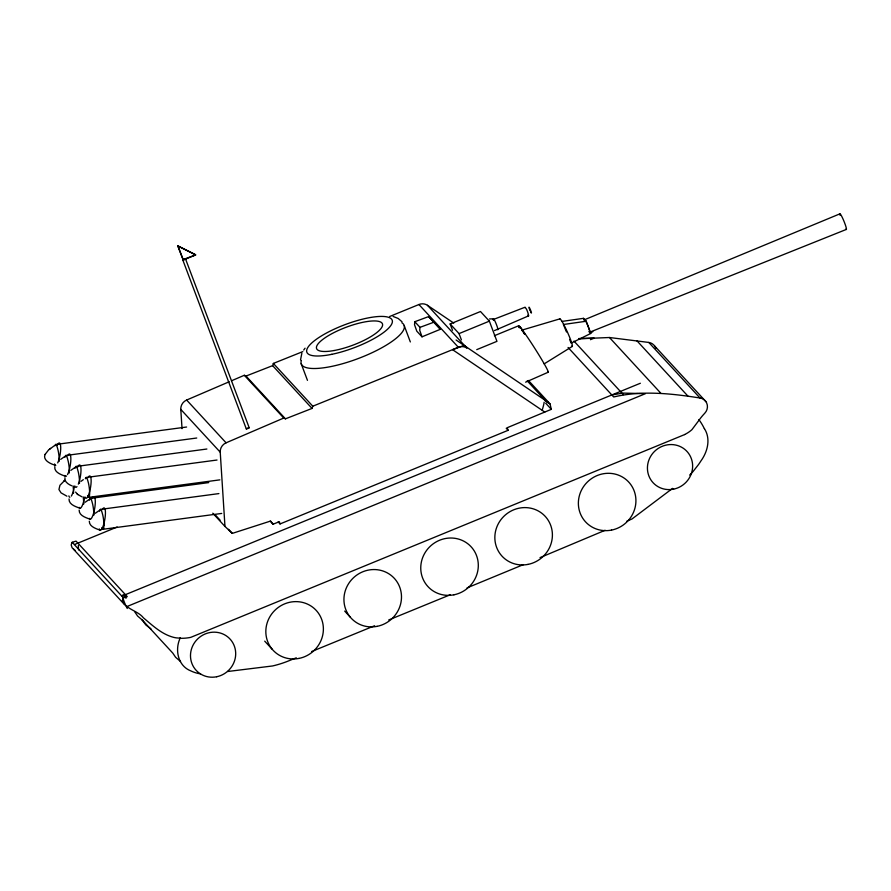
<?xml version="1.0" encoding="UTF-8"?>
<svg xmlns="http://www.w3.org/2000/svg" width="891" height="891" viewBox="0 0 891 891"><rect width="100%" height="100%" fill="white"/><g stroke="black" fill="none" stroke-linecap="round" stroke-linejoin="round"><path stroke-width="1.34" d="M59.207 461.315L59.218 460.558A9.634 1.659 82.4 0 0 58.104 450.412L57.28 447.271A10.87 1.882 82.4 0 0 54.919 445.745M73.508 493.235L73.53 492.478M79.488 483.323L79.499 482.554A9.634 1.659 82.4 0 0 78.386 472.408L77.562 469.279A10.87 1.882 82.4 0 0 75.2 467.753L75.122 468.254M83.643 504.239L83.665 503.471M93.789 515.232L93.811 514.475M103.946 525.478L103.746 528.018A10.87 1.882 82.4 0 1 101.841 527.717M69.298 472.998L69.364 471.551A9.634 1.659 82.4 0 0 68.239 461.415L67.426 458.275A10.87 1.882 82.4 0 0 65.065 456.749L64.976 457.25M89.3 521.213C89.234 526.614 95.972 528.641 100.048 530.156M414.805 321.707L414.527 324.725L416.81 331.185L422.011 336.82L440.432 329.269L428.649 316.583L414.805 321.707L419.995 327.353L419.728 330.361L422.011 336.82M79.165 510.075C78.943 515.544 85.814 517.649 89.902 519.152M69.052 498.938C68.64 504.473 75.657 506.656 79.767 508.16M89.423 500.174L89.501 499.673A10.87 1.882 82.4 0 1 91.873 501.221L92.686 504.328A9.634 1.659 82.4 0 1 93.811 514.497M99.569 511.178L99.647 510.677A10.87 1.882 82.4 0 1 102.008 512.225L102.833 515.332A9.634 1.659 82.4 0 1 103.957 525.49M64.932 477.743C64.163 481.786 68.529 484.437 71.692 485.773M54.819 466.617C53.883 472.308 61.301 474.792 65.455 476.24M231.783 380.657L244.312 375.278L246.005 376.058L272.624 365.644L273.348 363.428L302.806 351.611M244.312 375.278L283.75 418.046L285.443 418.837L312.05 408.423L312.786 406.207L458.364 347.29A9.367 8.966 -42.7 0 1 466.906 348.091L427.48 305.312A9.367 8.966 -42.7 0 0 418.926 304.522L389.668 316.494M301.849 353.27L300.523 359.942M45.04 454.51L48.448 450.111L54.217 445.812M45.107 454.365C42.423 460.335 50.854 464.044 55.32 465.236M185.462 258.746L249.202 427.747L248.622 428.17A2.762 0.746 -20.6 0 1 247.252 428.749L246.306 428.905L182.789 259.938L183.357 259.504A2.762 0.746 -20.6 0 1 184.003 259.203M185.673 258.824L185.116 259.203A2.762 0.746 -20.6 0 1 183.735 259.771L182.833 259.96M246.306 428.905L246.874 428.482A2.762 0.746 -20.6 0 1 248.255 427.903L249.202 427.747M303.72 350.029L305.067 348.192M494.46 330.594L528.641 315.837C528.441 313.61 526.135 307.15 525.133 307.829M63.662 481.229L64.854 480.271L59.953 485.261L58.94 489.515L61.056 492.868L66.914 496.187M50.542 448.362L49.35 449.32M672.605 488.368L631.953 519.008L626.852 521.146M60.688 459.355L64.352 456.805M70.823 470.359L74.499 467.808M80.97 481.363L83.32 479.67M85.135 502.279L88.799 499.728M95.27 513.283L98.946 510.732M544.167 363.873L572.256 346.443M562.054 321.406L583.527 318.332L586.211 321.239L590.766 333.457L571.142 343.146L569.594 339.415M525.612 382.172L548.266 372.204M182.031 428.66L180.795 409.403A9.367 8.966 -42.7 0 1 186.642 400.037L229.265 381.738M528.419 380.446L550.014 403.879L551.34 409.325L507.146 427.747L508.115 430.308L280.052 523.941L279.373 521.714L273.047 524.209L270.597 521.057L232.306 533.386L224.966 526.436L220.233 452.183A9.367 8.966 -42.7 0 1 226.08 442.816L283.75 418.046M458.33 347.535L462.663 345.931L465.057 346.087M457.863 347.735L452.55 349.673L544.769 412.065M523.44 564.593L467.051 587.882M540.035 557.621L605.145 530.268M584.696 319.669L839.912 213.84M182.9 259.649L195.664 254.926L183.256 260.027L177.721 245.86L195.318 254.548M452.528 330.283L450.155 323.968L480.494 311.516L489.371 321.15L496.955 341.342L476.741 349.651M450.155 323.968L459.043 333.602L489.371 321.15M74.621 544.479L117.178 527.004M590.354 332.744L592.849 331.719M590.421 339.683L594.163 338.157L578.682 338.558M122.123 596.012L640.351 383.253M127.146 606.459L645.374 393.699L638.814 393.488M684.633 434.585L190.774 637.355A44.75 42.79 -42.7 0 1 181.33 638.301L176.117 637.845A32.844 31.419 -42.7 0 1 173.043 637.188C161.427 633.98 152.472 625.393 143.462 617.875C137.949 610.691 125.664 609.31 122.49 600.69M494.382 335.718L518.651 325.761M296.291 657.814L287.18 661.467A105.829 101.218 -42.7 0 1 272.613 665.956L227.606 671.513M311.694 651.51L374.61 625.738M388.732 619.958L450.356 594.72M589.686 332.22L846.394 229.41M493.046 319.624L525.144 307.183M419.995 327.353L433.839 322.219L440.432 329.269M72.204 542.285L76.058 541.115L127.268 596.669L123.415 597.839L72.204 542.285A7.841 7.507 -42.7 0 0 71.224 545.125L72.126 547.809L75.111 550.393M521.536 330.238L559.893 318.867M611.839 394.958L622.998 393.098L638.29 393.454M684.6 434.53A29.136 27.866 -42.7 0 0 691.917 429.674L698.655 420.708A61.379 58.695 -42.7 0 1 704.781 413.212A9.367 8.966 -42.7 0 0 700.014 397.999C671.569 393.51 641.999 390.28 613.687 396.974L568.068 347.479M586.211 321.239L563.39 324.502L566.498 331.964M55.554 444.498L186.598 427.023M65.7 455.501L196.744 438.016M75.835 466.505L206.879 449.019M85.982 477.509L217.025 460.023M88.799 497.345L219.843 479.859M90.147 498.425L208.772 482.599M100.282 509.418L218.908 493.592M103.1 529.265L221.725 513.439M579.027 338.78L609.466 337.511L648.804 342.445A9.367 8.966 -42.7 0 1 655.854 348.414M489.504 318.945L493.458 318.833M528.563 315.848L527.973 315.069M200.564 673.863L198.17 673.429A34.972 33.457 -42.7 0 1 190.852 670.901C178.4 666.112 174.859 650.942 179.603 639.393A47.334 45.274 -42.7 0 1 180.16 637.778M393.087 316.439L398.21 318.488L402.019 321.785M81.827 496.766L77.862 494.516M177.721 245.86L195.664 254.926M550.014 403.879L546.918 402.231L527.205 380.836M150.98 628.923L145.812 624.936L142.114 619.824L172.787 653.103L175.605 657.268L180.528 661.49M427.48 305.312L453.764 323.099M456.092 340.017L548.299 402.409M142.504 620.236L137.582 616.026L134.764 611.85M75.612 492.088L77.294 494.048M77.172 493.948L77.996 494.616M654.673 346.02L705.884 401.574M648.804 342.445L700.014 397.999M636.831 340.685L688.041 396.239M609.466 337.511L660.677 393.065M588.973 331.519L590.766 333.457M573.971 341.097L623.321 394.624M545.704 403.211L551.34 409.325M418.926 304.522L458.364 347.29M428.649 316.583L433.839 322.219M506.233 428.27L508.115 430.308M273.348 363.428L312.786 406.207M272.624 365.644L312.05 408.423M246.005 376.058L285.443 418.837M186.642 400.037L226.08 442.816M180.795 409.403L220.233 452.183M278.17 521.903L280.052 523.941M270.229 521.157L273.047 524.209M344.683 611.092L350.274 617.162M215.399 515.054L220.099 520.144M228.541 529.31L232.306 533.386M212.771 513.194L224.966 526.436M264.705 641.141L272.167 649.227M73.43 549.168L124.64 604.722M530.657 312.184C533.542 316.628 527.595 302.45 529.276 308.832M704.402 428.593C710.94 438.829 707.632 451.748 700.883 461.003A96.707 92.486 -42.7 0 1 698.577 464.467L693.12 471.45A58.461 55.921 -42.7 0 1 689.667 475.07M529.956 310.636L529.7 310.001M301.18 363.706L307.462 380.346M459.043 333.602L461.415 339.916M178.066 246.239L183.256 260.027M404.213 325.594L410.339 341.944M583.527 318.332L584.44 320.782M544.167 402.197A10.068 1.414 -72.6 0 1 542.196 410.094M122.446 600.679A7.841 7.507 -42.7 0 1 123.448 597.85M78.608 549.903A9.912 0.724 83.9 0 1 78.33 545.459M127.279 608.508A9.912 1.737 66 0 1 122.691 596.469A9.912 1.737 66 0 1 126.021 598.295M102.265 509.619A11.36 2.673 -80.2 0 1 105.416 511.545A11.36 2.673 -80.2 0 1 103.178 525.991A11.36 2.673 -80.2 0 1 99.28 528.898M92.118 498.626A11.36 2.673 -80.2 0 1 94.892 507.135A11.36 2.673 -80.2 0 1 89.3 518.362M84.545 497.479A11.36 2.673 -80.2 0 1 79.154 507.358M74.398 486.475A11.36 2.673 -80.2 0 1 71.336 496.075M69.832 497.256A11.36 2.673 -80.2 0 1 68.852 495.897M87.953 477.699A11.36 2.673 -80.2 0 1 91.116 479.625A11.36 2.673 -80.2 0 1 88.877 494.071A11.36 2.673 -80.2 0 1 84.979 496.978M77.484 467.374A11.36 2.673 -80.2 0 1 80.981 468.733A11.36 2.673 -80.2 0 1 78.33 484.147M76.982 486.62A11.36 2.673 -80.2 0 1 74.833 485.974M67.671 455.702A11.36 2.673 -80.2 0 1 70.857 459.121A11.36 2.673 -80.2 0 1 67.516 474.58M66.524 475.972A11.36 2.673 -80.2 0 1 64.854 475.449M57.202 445.377A11.36 2.673 -80.2 0 1 60.711 447.171A11.36 2.673 -80.2 0 1 57.715 462.908M55.799 465.325A11.36 2.673 -80.2 0 1 54.551 463.977M83.175 496.866A9.634 1.659 82.4 0 1 83.676 503.493M73.04 485.873A9.634 1.659 82.4 0 1 73.53 492.489M85.347 478.757A10.87 1.882 82.4 0 1 87.708 480.305L88.532 483.412A9.634 1.659 82.4 0 1 89.657 493.569L89.434 496.098A10.87 1.882 82.4 0 1 87.53 495.797M519.219 327.42A20.46 1.882 65 0 1 524.732 334.214M519.353 327.877A27.354 1.47 57.5 0 1 533.375 346.131A27.354 1.47 57.5 0 1 547.62 371.736M584.596 320.381A6.772 0.724 67.8 0 1 587.748 325.393A6.772 0.724 67.8 0 1 589.363 331.931M840.035 215.266A8.453 0.902 67.8 0 1 843.61 220.378A8.453 0.902 67.8 0 1 845.871 229.098M559.748 319.323A15.114 1.459 65.8 0 1 567.589 332.477A15.114 1.459 65.8 0 1 571.654 346.064M521.77 330.327A20.471 1.971 65.8 0 1 524.632 334.236M493.614 320.359A5.881 0.635 68.1 0 1 494.405 320.058A5.881 0.635 68.1 0 1 497.39 327.22A5.881 0.635 68.1 0 1 497.312 329.213M401.897 322.82A54.941 14.958 -20.6 0 1 357.748 358.728A54.941 14.958 -20.6 0 1 301.358 360.487M698.912 419.605A62.793 60.065 -42.7 0 1 704.336 428.627M298.997 658.416A29.37 28.089 -42.7 0 0 317.051 611.36A29.37 28.089 -42.7 0 0 267.779 621.105A29.37 28.089 -42.7 0 0 298.997 658.416M377.105 626.351A29.37 28.089 -42.7 0 0 395.159 579.295A29.37 28.089 -42.7 0 0 345.886 589.029A29.37 28.089 -42.7 0 0 377.105 626.351M453.92 594.809A29.37 28.089 -42.7 0 0 471.974 547.753A29.37 28.089 -42.7 0 0 422.702 557.499A29.37 28.089 -42.7 0 0 453.92 594.809M528.018 564.393A29.37 28.089 -42.7 0 0 546.072 517.337A29.37 28.089 -42.7 0 0 496.799 527.071A29.37 28.089 -42.7 0 0 528.018 564.393M611.538 530.1A29.37 28.089 -42.7 0 0 629.592 483.045A29.37 28.089 -42.7 0 0 580.319 492.779A29.37 28.089 -42.7 0 0 611.538 530.1M216.691 676.748A23.066 22.063 -42.7 0 0 230.624 639.705A23.066 22.063 -42.7 0 0 191.966 647.612A23.066 22.063 -42.7 0 0 216.691 676.748M673.629 489.137A23.066 22.063 -42.7 0 0 687.562 452.093A23.066 22.063 -42.7 0 0 648.904 460.001A23.066 22.063 -42.7 0 0 673.629 489.137M334.069 350.531A35.15 9.567 -20.6 0 0 382.584 324.447A35.15 9.567 -20.6 0 0 331.931 333.657A35.15 9.567 -20.6 0 0 334.069 350.531M331.82 354.317A45.575 12.407 -20.6 0 0 392.196 320.225A45.575 12.407 -20.6 0 0 324.569 334.08A45.575 12.407 -20.6 0 0 331.82 354.317"/></g></svg>
